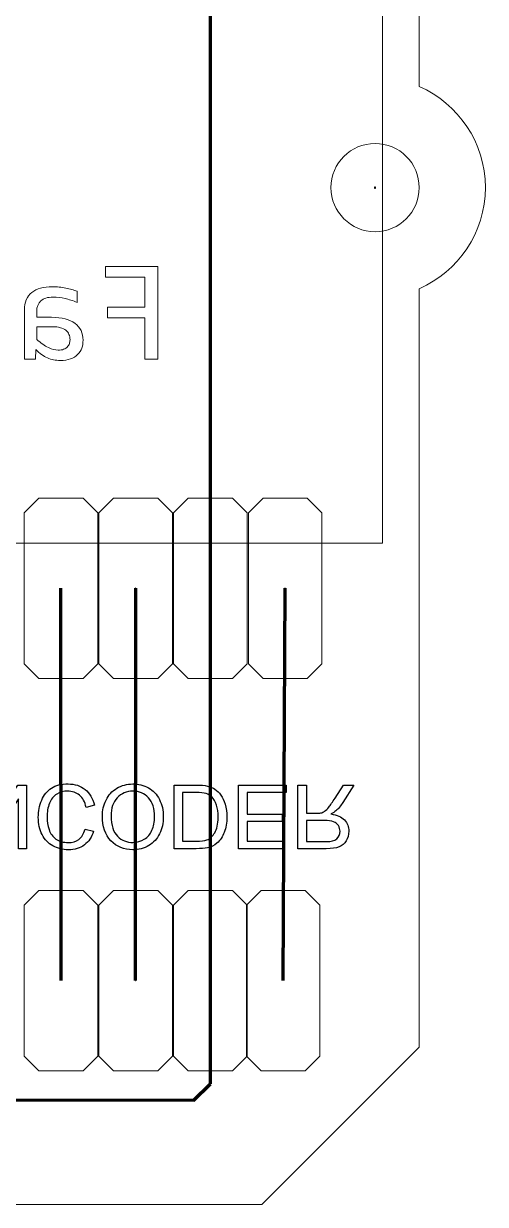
# Model space of a CAD drawing. Header units: millimetres. Extents: x -145 to 148, y -255 to 152.
# Drawn here: x -25.62 to -9.92, y -23.17 to 16.98 of the extents above; entities that cross this region are included whole.
import ezdxf

# ---------------------------------------------------------------- set-up
doc = ezdxf.new("R2010")
doc.units = ezdxf.units.MM
doc.header["$MEASUREMENT"] = 0
doc.layers.add('Layer 1', color=7, linetype='Continuous')

msp = doc.modelspace()

# ---------------------------------------------------------------- linework, layer by layer
at = {"layer": 'Layer 1', "lineweight": 18}
msp.add_ellipse((-13.6657, 11.4075), major_axis=(0, 1.5), ratio=1, dxfattribs=at)
msp.add_open_spline([(-131.1429, 30.932), (-131.1429, 30.932), (-132.2977, 31.5987), (-132.2977, 31.5987), (-132.6922, 31.4576), (-133.1174, 31.3808), (-133.5604, 31.3808), (-135.6315, 31.3808), (-137.3104, 33.0597), (-137.3104, 35.1308), (-137.3104, 36.759), (-136.2727, 38.1447), (-134.8228, 38.663), (-134.8228, 38.663), (-134.8228, 39.655), (-134.8228, 39.655), (-134.8228, 39.655), (-136.5692, 41.4014), (-136.5692, 41.4014), (-136.5692, 41.4014), (-136.5692, 51.5222), (-136.5692, 51.5222), (-136.5692, 51.5222), (-134.8328, 53.2586), (-134.8328, 53.2586), (-134.8328, 53.2586), (-17.2469, 53.2586), (-17.2469, 53.2586), (-16.7608, 54.766), (-15.3464, 55.8566), (-13.6772, 55.8566), (-11.6061, 55.8566), (-9.9272, 54.1777), (-9.9272, 52.1066), (-9.9272, 50.5733), (-10.8475, 49.2549), (-12.1657, 48.6737), (-12.1657, 48.6737), (-12.1657, 14.8454), (-12.1657, 14.8454), (-10.8414, 14.2668), (-9.9157, 12.9452), (-9.9157, 11.4075), (-9.9157, 9.8698), (-10.8414, 8.5482), (-12.1657, 7.9696), (-12.1657, 7.9696), (-12.1657, -17.8218), (-12.1657, -17.8218), (-12.1657, -17.8218), (-17.5109, -23.167), (-17.5109, -23.167), (-17.5109, -23.167), (-122.3893, -23.167), (-122.3893, -23.167), (-122.3893, -23.167), (-125.3893, -20.167), (-125.3893, -20.167), (-125.3893, -20.167), (-125.3893, -3.1475), (-125.3893, -3.1475), (-125.3893, -3.1475), (-123.6393, -1.3975), (-123.6393, -1.3975), (-123.6393, -1.3975), (-111.5355, -1.3975), (-111.5355, -1.3975), (-111.5355, -1.3975), (-110.0085, 0.1296), (-110.0085, 0.1296), (-110.0085, 0.1296), (-109.8913, 13.476), (-109.8913, 13.476), (-109.8913, 13.476), (-111.8824, 15.4671), (-111.8824, 15.4671), (-111.8824, 15.4671), (-129.6829, 15.4671), (-129.6829, 15.4671), (-129.6829, 15.4671), (-131.1829, 16.9671), (-131.1829, 16.9671), (-131.1829, 16.9671), (-131.1829, 30.9551), (-131.1829, 30.9551)], degree=3, knots=[0, 0, 0, 0, 0.0357143, 0.0357143, 0.0357143, 0.0714286, 0.0714286, 0.0714286, 0.1071429, 0.1071429, 0.1071429, 0.1428571, 0.1428571, 0.1428571, 0.1785714, 0.1785714, 0.1785714, 0.2142857, 0.2142857, 0.2142857, 0.25, 0.25, 0.25, 0.2857143, 0.2857143, 0.2857143, 0.3214286, 0.3214286, 0.3214286, 0.3571429, 0.3571429, 0.3571429, 0.3928571, 0.3928571, 0.3928571, 0.4285714, 0.4285714, 0.4285714, 0.4642857, 0.4642857, 0.4642857, 0.5, 0.5, 0.5, 0.5357143, 0.5357143, 0.5357143, 0.5714286, 0.5714286, 0.5714286, 0.6071429, 0.6071429, 0.6071429, 0.6428571, 0.6428571, 0.6428571, 0.6785714, 0.6785714, 0.6785714, 0.7142857, 0.7142857, 0.7142857, 0.75, 0.75, 0.75, 0.7857143, 0.7857143, 0.7857143, 0.8214286, 0.8214286, 0.8214286, 0.8571429, 0.8571429, 0.8571429, 0.8928571, 0.8928571, 0.8928571, 0.9285714, 0.9285714, 0.9285714, 0.9642857, 0.9642857, 0.9642857, 1, 1, 1, 1], dxfattribs=at)
at = {"layer": 'Layer 1', "color": 4, "lineweight": 9}
msp.add_open_spline([(-55.5988, 22.4722), (-55.5988, 22.4722), (-55.5988, -0.6885), (-55.5988, -0.6885), (-55.5988, -0.6885), (-13.4129, -0.6885), (-13.4129, -0.6885), (-13.4129, -0.6885), (-13.4129, 22.4722), (-13.4129, 22.4722), (-13.4129, 22.4722), (-55.5988, 22.4722), (-55.5988, 22.4722)], degree=3, knots=[0, 0, 0, 0, 0.25, 0.25, 0.25, 0.5, 0.5, 0.5, 0.75, 0.75, 0.75, 1, 1, 1, 1], dxfattribs=at)
at = {"layer": 'Layer 1', "color": 6, "lineweight": 120}
for points in [[(-19.2653, -19.0637), (-19.2653, -19.0637), (-19.2668, 17.4119), (-19.2668, 17.4119)], [(-24.3385, -15.5559), (-24.3385, -15.5559), (-24.345, -2.2177), (-24.345, -2.2177)], [(-21.8068, -15.5576), (-21.8068, -15.5576), (-21.805, -2.2177), (-21.805, -2.2177)], [(-16.7897, -15.5576), (-16.7897, -15.5576), (-16.7268, -2.2177), (-16.7268, -2.2177)], [(-19.8366, -19.635), (-19.8366, -19.635), (-19.2653, -19.0637), (-19.2653, -19.0637)], [(-19.8366, -19.635), (-19.8366, -19.635), (-49.2136, -19.6043), (-49.2136, -19.6043)]]:
    msp.add_open_spline(points, degree=3, dxfattribs=at)
at = {"layer": 'Layer 1'}
msp.add_open_spline([(-13.6833, 11.3899), (-13.6833, 11.3899), (-13.6833, 11.4251), (-13.6833, 11.4251), (-13.6833, 11.4251), (-13.6481, 11.4251), (-13.6481, 11.4251), (-13.6481, 11.4251), (-13.6481, 11.3899), (-13.6481, 11.3899), (-13.6481, 11.3899), (-13.6833, 11.3899), (-13.6833, 11.3899)], degree=3, knots=[0, 0, 0, 0, 0.25, 0.25, 0.25, 0.5, 0.5, 0.5, 0.75, 0.75, 0.75, 1, 1, 1, 1], dxfattribs=at)
at = {"layer": 'Layer 1', "color": 1, "lineweight": 9}
msp.add_open_spline([(-13.6833, 11.3899), (-13.6833, 11.3899), (-13.6833, 11.4251), (-13.6833, 11.4251), (-13.6833, 11.4251), (-13.6481, 11.4251), (-13.6481, 11.4251), (-13.6481, 11.4251), (-13.6481, 11.3899), (-13.6481, 11.3899), (-13.6481, 11.3899), (-13.6833, 11.3899), (-13.6833, 11.3899)], degree=3, knots=[0, 0, 0, 0, 0.25, 0.25, 0.25, 0.5, 0.5, 0.5, 0.75, 0.75, 0.75, 1, 1, 1, 1], dxfattribs=at)
at = {"layer": 'Layer 1', "color": 161, "lineweight": 9}
for points, knots in [([(-22.8287, 8.3588), (-22.8287, 8.3588), (-21.4903, 8.3588), (-21.4903, 8.3588), (-21.4903, 8.3588), (-21.4903, 7.3365), (-21.4903, 7.3365), (-21.4903, 7.3365), (-22.7587, 7.3365), (-22.7587, 7.3365), (-22.7587, 7.3365), (-22.7587, 6.9759), (-22.7587, 6.9759), (-22.7587, 6.9759), (-21.4903, 6.9759), (-21.4903, 6.9759), (-21.4903, 6.9759), (-21.4903, 5.5733), (-21.4903, 5.5733), (-21.4903, 5.5733), (-21.0507, 5.5733), (-21.0507, 5.5733), (-21.0507, 5.5733), (-21.0507, 8.7243), (-21.0507, 8.7243), (-21.0507, 8.7243), (-22.8287, 8.7243), (-22.8287, 8.7243), (-22.8287, 8.7243), (-22.8287, 8.3588), (-22.8287, 8.3588)], [0, 0, 0, 0, 0.1, 0.1, 0.1, 0.2, 0.2, 0.2, 0.3, 0.3, 0.3, 0.4, 0.4, 0.4, 0.5, 0.5, 0.5, 0.6, 0.6, 0.6, 0.7, 0.7, 0.7, 0.8, 0.8, 0.8, 0.9, 0.9, 0.9, 1, 1, 1, 1]), ([(-25.2142, 5.5733), (-25.2142, 5.5733), (-25.2052, 5.8984), (-25.2052, 5.8984), (-25.0735, 5.7684), (-24.9393, 5.6737), (-24.8035, 5.6161), (-24.6676, 5.5577), (-24.5244, 5.5288), (-24.3754, 5.5288), (-24.2371, 5.5288), (-24.1186, 5.547), (-24.0206, 5.5824), (-23.9227, 5.6178), (-23.8412, 5.6663), (-23.7778, 5.7281), (-23.7144, 5.7898), (-23.6675, 5.8622), (-23.6379, 5.9462), (-23.6082, 6.0301), (-23.5934, 6.1207), (-23.5934, 6.2186), (-23.5934, 6.4615), (-23.684, 6.6516), (-23.8651, 6.7891), (-24.0462, 6.9266), (-24.3129, 6.9957), (-24.6668, 6.9957), (-24.6668, 6.9957), (-25.1689, 6.9957), (-25.1689, 6.9957), (-25.1689, 6.9957), (-25.1689, 7.2081), (-25.1689, 7.2081), (-25.1689, 7.3521), (-25.1228, 7.4665), (-25.0315, 7.553), (-24.9393, 7.6394), (-24.7993, 7.6822), (-24.6117, 7.6822), (-24.475, 7.6822), (-24.34, 7.6666), (-24.2075, 7.6361), (-24.075, 7.6048), (-23.9375, 7.5612), (-23.7959, 7.5044), (-23.7959, 7.5044), (-23.7959, 7.8847), (-23.7959, 7.8847), (-23.8486, 7.9036), (-23.9079, 7.9226), (-23.9729, 7.9407), (-24.0379, 7.9596), (-24.1071, 7.9753), (-24.1787, 7.9901), (-24.2511, 8.0041), (-24.3269, 8.0156), (-24.4059, 8.0246), (-24.4841, 8.0337), (-24.5639, 8.0378), (-24.6438, 8.0378), (-24.7903, 8.0378), (-24.922, 8.0213), (-25.0397, 7.9892), (-25.1566, 7.9571), (-25.2562, 7.9086), (-25.3369, 7.8427), (-25.4184, 7.7769), (-25.4801, 7.6937), (-25.5237, 7.5941), (-25.5673, 7.4945), (-25.5887, 7.3768), (-25.5887, 7.2418), (-25.5887, 7.2418), (-25.5887, 5.5733), (-25.5887, 5.5733), (-25.5887, 5.5733), (-25.2142, 5.5733), (-25.2142, 5.5733)], [0, 0, 0, 0, 0.0384615, 0.0384615, 0.0384615, 0.0769231, 0.0769231, 0.0769231, 0.1153846, 0.1153846, 0.1153846, 0.1538462, 0.1538462, 0.1538462, 0.1923077, 0.1923077, 0.1923077, 0.2307692, 0.2307692, 0.2307692, 0.2692308, 0.2692308, 0.2692308, 0.3076923, 0.3076923, 0.3076923, 0.3461538, 0.3461538, 0.3461538, 0.3846154, 0.3846154, 0.3846154, 0.4230769, 0.4230769, 0.4230769, 0.4615385, 0.4615385, 0.4615385, 0.5, 0.5, 0.5, 0.5384615, 0.5384615, 0.5384615, 0.5769231, 0.5769231, 0.5769231, 0.6153846, 0.6153846, 0.6153846, 0.6538462, 0.6538462, 0.6538462, 0.6923077, 0.6923077, 0.6923077, 0.7307692, 0.7307692, 0.7307692, 0.7692308, 0.7692308, 0.7692308, 0.8076923, 0.8076923, 0.8076923, 0.8461538, 0.8461538, 0.8461538, 0.8846154, 0.8846154, 0.8846154, 0.9230769, 0.9230769, 0.9230769, 0.9615385, 0.9615385, 0.9615385, 1, 1, 1, 1]), ([(-25.1689, 6.6747), (-25.1689, 6.6747), (-24.6364, 6.6747), (-24.6364, 6.6747), (-24.5318, 6.6747), (-24.4413, 6.664), (-24.3655, 6.6434), (-24.2906, 6.6228), (-24.2281, 6.5924), (-24.1803, 6.5545), (-24.1318, 6.5158), (-24.0964, 6.4697), (-24.0725, 6.4154), (-24.0495, 6.3619), (-24.0379, 6.301), (-24.0379, 6.2335), (-24.0379, 6.1874), (-24.0453, 6.1429), (-24.0593, 6.1001), (-24.0741, 6.0573), (-24.0972, 6.0194), (-24.1293, 5.9865), (-24.1614, 5.9536), (-24.2034, 5.9281), (-24.2552, 5.9083), (-24.3063, 5.8894), (-24.3688, 5.8795), (-24.4429, 5.8795), (-24.5392, 5.8795), (-24.6504, 5.9091), (-24.7746, 5.9676), (-24.8989, 6.026), (-25.0306, 6.119), (-25.1689, 6.2458), (-25.1689, 6.2458), (-25.1689, 6.6747), (-25.1689, 6.6747)], [0, 0, 0, 0, 0.0833333, 0.0833333, 0.0833333, 0.1666667, 0.1666667, 0.1666667, 0.25, 0.25, 0.25, 0.3333333, 0.3333333, 0.3333333, 0.4166667, 0.4166667, 0.4166667, 0.5, 0.5, 0.5, 0.5833333, 0.5833333, 0.5833333, 0.6666667, 0.6666667, 0.6666667, 0.75, 0.75, 0.75, 0.8333333, 0.8333333, 0.8333333, 0.9166667, 0.9166667, 0.9166667, 1, 1, 1, 1])]:
    msp.add_open_spline(points, degree=3, knots=knots, dxfattribs=at)
at = {"layer": 'Layer 1', "lineweight": 9}
for points in [[(-25.595, -4.7859), (-25.595, -4.7859), (-25.595, 0.3505), (-25.595, 0.3505), (-25.595, 0.3505), (-25.095, 0.8505), (-25.095, 0.8505), (-25.095, 0.8505), (-23.595, 0.8505), (-23.595, 0.8505), (-23.595, 0.8505), (-23.095, 0.3505), (-23.095, 0.3505), (-23.095, 0.3505), (-23.095, -4.7859), (-23.095, -4.7859), (-23.095, -4.7859), (-23.595, -5.2859), (-23.595, -5.2859), (-23.595, -5.2859), (-25.095, -5.2859), (-25.095, -5.2859), (-25.095, -5.2859), (-25.595, -4.7859), (-25.595, -4.7859)], [(-23.055, -4.7859), (-23.055, -4.7859), (-23.055, 0.3505), (-23.055, 0.3505), (-23.055, 0.3505), (-22.555, 0.8505), (-22.555, 0.8505), (-22.555, 0.8505), (-21.055, 0.8505), (-21.055, 0.8505), (-21.055, 0.8505), (-20.555, 0.3505), (-20.555, 0.3505), (-20.555, 0.3505), (-20.555, -4.7859), (-20.555, -4.7859), (-20.555, -4.7859), (-21.055, -5.2859), (-21.055, -5.2859), (-21.055, -5.2859), (-22.555, -5.2859), (-22.555, -5.2859), (-22.555, -5.2859), (-23.055, -4.7859), (-23.055, -4.7859)], [(-20.515, -4.7859), (-20.515, -4.7859), (-20.515, 0.3505), (-20.515, 0.3505), (-20.515, 0.3505), (-20.015, 0.8505), (-20.015, 0.8505), (-20.015, 0.8505), (-18.515, 0.8505), (-18.515, 0.8505), (-18.515, 0.8505), (-18.015, 0.3505), (-18.015, 0.3505), (-18.015, 0.3505), (-18.015, -4.7859), (-18.015, -4.7859), (-18.015, -4.7859), (-18.515, -5.2859), (-18.515, -5.2859), (-18.515, -5.2859), (-20.015, -5.2859), (-20.015, -5.2859), (-20.015, -5.2859), (-20.515, -4.7859), (-20.515, -4.7859)], [(-17.975, -4.7859), (-17.975, -4.7859), (-17.975, 0.3505), (-17.975, 0.3505), (-17.975, 0.3505), (-17.475, 0.8505), (-17.475, 0.8505), (-17.475, 0.8505), (-15.975, 0.8505), (-15.975, 0.8505), (-15.975, 0.8505), (-15.475, 0.3505), (-15.475, 0.3505), (-15.475, 0.3505), (-15.475, -4.7859), (-15.475, -4.7859), (-15.475, -4.7859), (-15.975, -5.2859), (-15.975, -5.2859), (-15.975, -5.2859), (-17.475, -5.2859), (-17.475, -5.2859), (-17.475, -5.2859), (-17.975, -4.7859), (-17.975, -4.7859)], [(-25.595, -18.1258), (-25.595, -18.1258), (-25.595, -12.9894), (-25.595, -12.9894), (-25.595, -12.9894), (-25.095, -12.4894), (-25.095, -12.4894), (-25.095, -12.4894), (-23.595, -12.4894), (-23.595, -12.4894), (-23.595, -12.4894), (-23.095, -12.9894), (-23.095, -12.9894), (-23.095, -12.9894), (-23.095, -18.1258), (-23.095, -18.1258), (-23.095, -18.1258), (-23.595, -18.6258), (-23.595, -18.6258), (-23.595, -18.6258), (-25.095, -18.6258), (-25.095, -18.6258), (-25.095, -18.6258), (-25.595, -18.1258), (-25.595, -18.1258)], [(-23.055, -18.1258), (-23.055, -18.1258), (-23.055, -12.9894), (-23.055, -12.9894), (-23.055, -12.9894), (-22.555, -12.4894), (-22.555, -12.4894), (-22.555, -12.4894), (-21.055, -12.4894), (-21.055, -12.4894), (-21.055, -12.4894), (-20.555, -12.9894), (-20.555, -12.9894), (-20.555, -12.9894), (-20.555, -18.1258), (-20.555, -18.1258), (-20.555, -18.1258), (-21.055, -18.6258), (-21.055, -18.6258), (-21.055, -18.6258), (-22.555, -18.6258), (-22.555, -18.6258), (-22.555, -18.6258), (-23.055, -18.1258), (-23.055, -18.1258)], [(-20.515, -18.1258), (-20.515, -18.1258), (-20.515, -12.9894), (-20.515, -12.9894), (-20.515, -12.9894), (-20.015, -12.4894), (-20.015, -12.4894), (-20.015, -12.4894), (-18.515, -12.4894), (-18.515, -12.4894), (-18.515, -12.4894), (-18.015, -12.9894), (-18.015, -12.9894), (-18.015, -12.9894), (-18.015, -18.1258), (-18.015, -18.1258), (-18.015, -18.1258), (-18.515, -18.6258), (-18.515, -18.6258), (-18.515, -18.6258), (-20.015, -18.6258), (-20.015, -18.6258), (-20.015, -18.6258), (-20.515, -18.1258), (-20.515, -18.1258)], [(-18.0397, -18.1258), (-18.0397, -18.1258), (-18.0397, -12.9894), (-18.0397, -12.9894), (-18.0397, -12.9894), (-17.5397, -12.4894), (-17.5397, -12.4894), (-17.5397, -12.4894), (-16.0397, -12.4894), (-16.0397, -12.4894), (-16.0397, -12.4894), (-15.5397, -12.9894), (-15.5397, -12.9894), (-15.5397, -12.9894), (-15.5397, -18.1258), (-15.5397, -18.1258), (-15.5397, -18.1258), (-16.0397, -18.6258), (-16.0397, -18.6258), (-16.0397, -18.6258), (-17.5397, -18.6258), (-17.5397, -18.6258), (-17.5397, -18.6258), (-18.0397, -18.1258), (-18.0397, -18.1258)]]:
    msp.add_open_spline(points, degree=3, knots=[0, 0, 0, 0, 0.125, 0.125, 0.125, 0.25, 0.25, 0.25, 0.375, 0.375, 0.375, 0.5, 0.5, 0.5, 0.625, 0.625, 0.625, 0.75, 0.75, 0.75, 0.875, 0.875, 0.875, 1, 1, 1, 1], dxfattribs=at)
at = {"layer": 'Layer 1', "color": 5}
for points in [[(-24.345, -2.2194), (-24.345, -2.2194), (-24.3485, -2.2194), (-24.3485, -2.2194), (-24.3485, -2.2194), (-24.3485, -2.2159), (-24.3485, -2.2159), (-24.3485, -2.2159), (-24.345, -2.2159), (-24.345, -2.2159), (-24.345, -2.2159), (-24.345, -2.2194), (-24.345, -2.2194)], [(-21.805, -2.2194), (-21.805, -2.2194), (-21.8085, -2.2194), (-21.8085, -2.2194), (-21.8085, -2.2194), (-21.8085, -2.2159), (-21.8085, -2.2159), (-21.8085, -2.2159), (-21.805, -2.2159), (-21.805, -2.2159), (-21.805, -2.2159), (-21.805, -2.2194), (-21.805, -2.2194)], [(-19.265, -2.2194), (-19.265, -2.2194), (-19.2685, -2.2194), (-19.2685, -2.2194), (-19.2685, -2.2194), (-19.2685, -2.2159), (-19.2685, -2.2159), (-19.2685, -2.2159), (-19.265, -2.2159), (-19.265, -2.2159), (-19.265, -2.2159), (-19.265, -2.2194), (-19.265, -2.2194)], [(-16.725, -2.2194), (-16.725, -2.2194), (-16.7285, -2.2194), (-16.7285, -2.2194), (-16.7285, -2.2194), (-16.7285, -2.2159), (-16.7285, -2.2159), (-16.7285, -2.2159), (-16.725, -2.2159), (-16.725, -2.2159), (-16.725, -2.2159), (-16.725, -2.2194), (-16.725, -2.2194)], [(-24.345, -15.5593), (-24.345, -15.5593), (-24.3485, -15.5593), (-24.3485, -15.5593), (-24.3485, -15.5593), (-24.3485, -15.5558), (-24.3485, -15.5558), (-24.3485, -15.5558), (-24.345, -15.5558), (-24.345, -15.5558), (-24.345, -15.5558), (-24.345, -15.5593), (-24.345, -15.5593)], [(-21.805, -15.5593), (-21.805, -15.5593), (-21.8085, -15.5593), (-21.8085, -15.5593), (-21.8085, -15.5593), (-21.8085, -15.5558), (-21.8085, -15.5558), (-21.8085, -15.5558), (-21.805, -15.5558), (-21.805, -15.5558), (-21.805, -15.5558), (-21.805, -15.5593), (-21.805, -15.5593)], [(-19.265, -15.5593), (-19.265, -15.5593), (-19.2685, -15.5593), (-19.2685, -15.5593), (-19.2685, -15.5593), (-19.2685, -15.5558), (-19.2685, -15.5558), (-19.2685, -15.5558), (-19.265, -15.5558), (-19.265, -15.5558), (-19.265, -15.5558), (-19.265, -15.5593), (-19.265, -15.5593)], [(-16.7897, -15.5593), (-16.7897, -15.5593), (-16.7932, -15.5593), (-16.7932, -15.5593), (-16.7932, -15.5593), (-16.7932, -15.5558), (-16.7932, -15.5558), (-16.7932, -15.5558), (-16.7897, -15.5558), (-16.7897, -15.5558), (-16.7897, -15.5558), (-16.7897, -15.5593), (-16.7897, -15.5593)]]:
    msp.add_open_spline(points, degree=3, knots=[0, 0, 0, 0, 0.25, 0.25, 0.25, 0.5, 0.5, 0.5, 0.75, 0.75, 0.75, 1, 1, 1, 1], dxfattribs=at)
at = {"layer": 'Layer 1', "color": 5, "lineweight": 9}
for points in [[(-24.345, -2.2194), (-24.345, -2.2194), (-24.3485, -2.2194), (-24.3485, -2.2194), (-24.3485, -2.2194), (-24.3485, -2.2159), (-24.3485, -2.2159), (-24.3485, -2.2159), (-24.345, -2.2159), (-24.345, -2.2159), (-24.345, -2.2159), (-24.345, -2.2194), (-24.345, -2.2194)], [(-21.805, -2.2194), (-21.805, -2.2194), (-21.8085, -2.2194), (-21.8085, -2.2194), (-21.8085, -2.2194), (-21.8085, -2.2159), (-21.8085, -2.2159), (-21.8085, -2.2159), (-21.805, -2.2159), (-21.805, -2.2159), (-21.805, -2.2159), (-21.805, -2.2194), (-21.805, -2.2194)], [(-19.265, -2.2194), (-19.265, -2.2194), (-19.2685, -2.2194), (-19.2685, -2.2194), (-19.2685, -2.2194), (-19.2685, -2.2159), (-19.2685, -2.2159), (-19.2685, -2.2159), (-19.265, -2.2159), (-19.265, -2.2159), (-19.265, -2.2159), (-19.265, -2.2194), (-19.265, -2.2194)], [(-16.725, -2.2194), (-16.725, -2.2194), (-16.7285, -2.2194), (-16.7285, -2.2194), (-16.7285, -2.2194), (-16.7285, -2.2159), (-16.7285, -2.2159), (-16.7285, -2.2159), (-16.725, -2.2159), (-16.725, -2.2159), (-16.725, -2.2159), (-16.725, -2.2194), (-16.725, -2.2194)], [(-24.345, -15.5593), (-24.345, -15.5593), (-24.3485, -15.5593), (-24.3485, -15.5593), (-24.3485, -15.5593), (-24.3485, -15.5558), (-24.3485, -15.5558), (-24.3485, -15.5558), (-24.345, -15.5558), (-24.345, -15.5558), (-24.345, -15.5558), (-24.345, -15.5593), (-24.345, -15.5593)], [(-21.805, -15.5593), (-21.805, -15.5593), (-21.8085, -15.5593), (-21.8085, -15.5593), (-21.8085, -15.5593), (-21.8085, -15.5558), (-21.8085, -15.5558), (-21.8085, -15.5558), (-21.805, -15.5558), (-21.805, -15.5558), (-21.805, -15.5558), (-21.805, -15.5593), (-21.805, -15.5593)], [(-19.265, -15.5593), (-19.265, -15.5593), (-19.2685, -15.5593), (-19.2685, -15.5593), (-19.2685, -15.5593), (-19.2685, -15.5558), (-19.2685, -15.5558), (-19.2685, -15.5558), (-19.265, -15.5558), (-19.265, -15.5558), (-19.265, -15.5558), (-19.265, -15.5593), (-19.265, -15.5593)], [(-16.7897, -15.5593), (-16.7897, -15.5593), (-16.7932, -15.5593), (-16.7932, -15.5593), (-16.7932, -15.5593), (-16.7932, -15.5558), (-16.7932, -15.5558), (-16.7932, -15.5558), (-16.7897, -15.5558), (-16.7897, -15.5558), (-16.7897, -15.5558), (-16.7897, -15.5593), (-16.7897, -15.5593)]]:
    msp.add_open_spline(points, degree=3, knots=[0, 0, 0, 0, 0.25, 0.25, 0.25, 0.5, 0.5, 0.5, 0.75, 0.75, 0.75, 1, 1, 1, 1], dxfattribs=at)
at = {"layer": 'Layer 1', "color": 4}
for points, knots in [([(-27.2202, -8.9067), (-27.2202, -8.9067), (-27.2202, -11.0722), (-27.2202, -11.0722), (-27.2202, -11.0722), (-26.9259, -11.0722), (-26.9259, -11.0722), (-26.9259, -11.0722), (-25.7897, -9.3725), (-25.7897, -9.3725), (-25.7897, -9.3725), (-25.7897, -11.0722), (-25.7897, -11.0722), (-25.7897, -11.0722), (-25.5145, -11.0722), (-25.5145, -11.0722), (-25.5145, -11.0722), (-25.5145, -8.9067), (-25.5145, -8.9067), (-25.5145, -8.9067), (-25.8089, -8.9067), (-25.8089, -8.9067), (-25.8089, -8.9067), (-26.945, -10.6064), (-26.945, -10.6064), (-26.945, -10.6064), (-26.945, -8.9067), (-26.945, -8.9067), (-26.945, -8.9067), (-27.2202, -8.9067), (-27.2202, -8.9067)], [0, 0, 0, 0, 0.1, 0.1, 0.1, 0.2, 0.2, 0.2, 0.3, 0.3, 0.3, 0.4, 0.4, 0.4, 0.5, 0.5, 0.5, 0.6, 0.6, 0.6, 0.7, 0.7, 0.7, 0.8, 0.8, 0.8, 0.9, 0.9, 0.9, 1, 1, 1, 1]), ([(-23.4907, -9.6663), (-23.4907, -9.6663), (-23.2034, -9.5937), (-23.2034, -9.5937), (-23.2633, -9.3583), (-23.3712, -9.1794), (-23.527, -9.0559), (-23.6827, -8.9324), (-23.8733, -8.8704), (-24.0986, -8.8704), (-24.3315, -8.8704), (-24.521, -8.9178), (-24.6672, -9.0131), (-24.8133, -9.1078), (-24.9242, -9.2454), (-25.0004, -9.4254), (-25.0765, -9.6058), (-25.1148, -9.7989), (-25.1148, -10.0056), (-25.1148, -10.2309), (-25.0719, -10.4275), (-24.9857, -10.5953), (-24.8995, -10.7632), (-24.7771, -10.8907), (-24.6183, -10.9779), (-24.4595, -11.0651), (-24.2846, -11.1085), (-24.094, -11.1085), (-23.8773, -11.1085), (-23.6953, -11.0535), (-23.5481, -10.9431), (-23.4004, -10.8327), (-23.2976, -10.678), (-23.2397, -10.4784), (-23.2397, -10.4784), (-23.5209, -10.4118), (-23.5209, -10.4118), (-23.5708, -10.5691), (-23.6439, -10.684), (-23.7392, -10.7556), (-23.8345, -10.8277), (-23.9544, -10.8635), (-24.0991, -10.8635), (-24.2649, -10.8635), (-24.404, -10.8237), (-24.5154, -10.744), (-24.6268, -10.6644), (-24.7055, -10.557), (-24.7503, -10.4229), (-24.7957, -10.2883), (-24.8184, -10.1497), (-24.8184, -10.0071), (-24.8184, -9.8231), (-24.7917, -9.6623), (-24.7382, -9.5252), (-24.6848, -9.3876), (-24.6016, -9.2853), (-24.4887, -9.2172), (-24.3758, -9.1492), (-24.2538, -9.1154), (-24.1223, -9.1154), (-23.962, -9.1154), (-23.8269, -9.1618), (-23.716, -9.254), (-23.6051, -9.3468), (-23.53, -9.4839), (-23.4907, -9.6663)], [0, 0, 0, 0, 0.0454545, 0.0454545, 0.0454545, 0.0909091, 0.0909091, 0.0909091, 0.1363636, 0.1363636, 0.1363636, 0.1818182, 0.1818182, 0.1818182, 0.2272727, 0.2272727, 0.2272727, 0.2727273, 0.2727273, 0.2727273, 0.3181818, 0.3181818, 0.3181818, 0.3636364, 0.3636364, 0.3636364, 0.4090909, 0.4090909, 0.4090909, 0.4545455, 0.4545455, 0.4545455, 0.5, 0.5, 0.5, 0.5454545, 0.5454545, 0.5454545, 0.5909091, 0.5909091, 0.5909091, 0.6363636, 0.6363636, 0.6363636, 0.6818182, 0.6818182, 0.6818182, 0.7272727, 0.7272727, 0.7272727, 0.7727273, 0.7727273, 0.7727273, 0.8181818, 0.8181818, 0.8181818, 0.8636364, 0.8636364, 0.8636364, 0.9090909, 0.9090909, 0.9090909, 0.9545455, 0.9545455, 0.9545455, 1, 1, 1, 1]), ([(-22.9367, -9.9607), (-22.9367, -10.3196), (-22.8399, -10.6009), (-22.6469, -10.804), (-22.4538, -11.0071), (-22.2048, -11.1085), (-21.8994, -11.1085), (-21.6992, -11.1085), (-21.5193, -11.0606), (-21.3585, -10.9653), (-21.1982, -10.87), (-21.0757, -10.737), (-20.9915, -10.5661), (-20.9074, -10.3957), (-20.865, -10.2022), (-20.865, -9.9859), (-20.865, -9.7666), (-20.9094, -9.5701), (-20.9981, -9.3972), (-21.0868, -9.2238), (-21.2123, -9.0927), (-21.3746, -9.004), (-21.5374, -8.9148), (-21.7129, -8.8704), (-21.9009, -8.8704), (-22.105, -8.8704), (-22.287, -8.9198), (-22.4478, -9.0181), (-22.6081, -9.1164), (-22.7301, -9.2505), (-22.8127, -9.4208), (-22.8954, -9.5907), (-22.9367, -9.7707), (-22.9367, -9.9607)], [0, 0, 0, 0, 0.0909091, 0.0909091, 0.0909091, 0.1818182, 0.1818182, 0.1818182, 0.2727273, 0.2727273, 0.2727273, 0.3636364, 0.3636364, 0.3636364, 0.4545455, 0.4545455, 0.4545455, 0.5454545, 0.5454545, 0.5454545, 0.6363636, 0.6363636, 0.6363636, 0.7272727, 0.7272727, 0.7272727, 0.8181818, 0.8181818, 0.8181818, 0.9090909, 0.9090909, 0.9090909, 1, 1, 1, 1]), ([(-22.6403, -9.9557), (-22.6403, -9.6951), (-22.5703, -9.4899), (-22.4301, -9.3402), (-22.29, -9.1905), (-22.1141, -9.1154), (-21.9024, -9.1154), (-21.6866, -9.1154), (-21.5097, -9.191), (-21.3701, -9.3422), (-21.231, -9.4934), (-21.1614, -9.7082), (-21.1614, -9.9864), (-21.1614, -10.1623), (-21.1911, -10.3161), (-21.2506, -10.4471), (-21.3101, -10.5782), (-21.3973, -10.68), (-21.5117, -10.7521), (-21.6267, -10.8242), (-21.7552, -10.8605), (-21.8978, -10.8605), (-22.1005, -10.8605), (-22.2749, -10.7909), (-22.4211, -10.6518), (-22.5672, -10.5127), (-22.6403, -10.2808), (-22.6403, -9.9557)], [0, 0, 0, 0, 0.1111111, 0.1111111, 0.1111111, 0.2222222, 0.2222222, 0.2222222, 0.3333333, 0.3333333, 0.3333333, 0.4444444, 0.4444444, 0.4444444, 0.5555556, 0.5555556, 0.5555556, 0.6666667, 0.6666667, 0.6666667, 0.7777778, 0.7777778, 0.7777778, 0.8888889, 0.8888889, 0.8888889, 1, 1, 1, 1]), ([(-20.4965, -8.9067), (-20.4965, -8.9067), (-20.4965, -11.0722), (-20.4965, -11.0722), (-20.4965, -11.0722), (-19.7505, -11.0722), (-19.7505, -11.0722), (-19.5821, -11.0722), (-19.4536, -11.0621), (-19.3649, -11.0414), (-19.2409, -11.0127), (-19.135, -10.9608), (-19.0473, -10.8862), (-18.9329, -10.7894), (-18.8477, -10.6664), (-18.7913, -10.5162), (-18.7343, -10.366), (-18.7061, -10.1941), (-18.7061, -10.001), (-18.7061, -9.8367), (-18.7252, -9.691), (-18.7635, -9.564), (-18.8018, -9.437), (-18.8512, -9.3316), (-18.9112, -9.2485), (-18.9717, -9.1653), (-19.0372, -9.0998), (-19.1088, -9.0524), (-19.1799, -9.0045), (-19.2661, -8.9682), (-19.3669, -8.9435), (-19.4682, -8.9188), (-19.5842, -8.9067), (-19.7152, -8.9067), (-19.7152, -8.9067), (-20.4965, -8.9067), (-20.4965, -8.9067)], [0, 0, 0, 0, 0.0833333, 0.0833333, 0.0833333, 0.1666667, 0.1666667, 0.1666667, 0.25, 0.25, 0.25, 0.3333333, 0.3333333, 0.3333333, 0.4166667, 0.4166667, 0.4166667, 0.5, 0.5, 0.5, 0.5833333, 0.5833333, 0.5833333, 0.6666667, 0.6666667, 0.6666667, 0.75, 0.75, 0.75, 0.8333333, 0.8333333, 0.8333333, 0.9166667, 0.9166667, 0.9166667, 1, 1, 1, 1]), ([(-20.2092, -9.1607), (-20.2092, -9.1607), (-19.7475, -9.1607), (-19.7475, -9.1607), (-19.6048, -9.1607), (-19.4929, -9.1739), (-19.4118, -9.2006), (-19.3306, -9.2273), (-19.2661, -9.2646), (-19.2177, -9.313), (-19.1502, -9.381), (-19.0972, -9.4728), (-19.0594, -9.5877), (-19.0216, -9.7026), (-19.0025, -9.8417), (-19.0025, -10.0056), (-19.0025, -10.2324), (-19.0398, -10.4068), (-19.1139, -10.5288), (-19.188, -10.6508), (-19.2782, -10.7324), (-19.3846, -10.7738), (-19.4612, -10.8035), (-19.5847, -10.8181), (-19.755, -10.8181), (-19.755, -10.8181), (-20.2092, -10.8181), (-20.2092, -10.8181), (-20.2092, -10.8181), (-20.2092, -9.1607), (-20.2092, -9.1607)], [0, 0, 0, 0, 0.1, 0.1, 0.1, 0.2, 0.2, 0.2, 0.3, 0.3, 0.3, 0.4, 0.4, 0.4, 0.5, 0.5, 0.5, 0.6, 0.6, 0.6, 0.7, 0.7, 0.7, 0.8, 0.8, 0.8, 0.9, 0.9, 0.9, 1, 1, 1, 1]), ([(-18.3064, -8.9067), (-18.3064, -8.9067), (-18.3064, -11.0722), (-18.3064, -11.0722), (-18.3064, -11.0722), (-16.7428, -11.0722), (-16.7428, -11.0722), (-16.7428, -11.0722), (-16.7428, -10.8181), (-16.7428, -10.8181), (-16.7428, -10.8181), (-18.0191, -10.8181), (-18.0191, -10.8181), (-18.0191, -10.8181), (-18.0191, -10.1528), (-18.0191, -10.1528), (-18.0191, -10.1528), (-16.8244, -10.1528), (-16.8244, -10.1528), (-16.8244, -10.1528), (-16.8244, -9.8987), (-16.8244, -9.8987), (-16.8244, -9.8987), (-18.0191, -9.8987), (-18.0191, -9.8987), (-18.0191, -9.8987), (-18.0191, -9.1607), (-18.0191, -9.1607), (-18.0191, -9.1607), (-16.6913, -9.1607), (-16.6913, -9.1607), (-16.6913, -9.1607), (-16.6913, -8.9067), (-16.6913, -8.9067), (-16.6913, -8.9067), (-18.3064, -8.9067), (-18.3064, -8.9067)], [0, 0, 0, 0, 0.0833333, 0.0833333, 0.0833333, 0.1666667, 0.1666667, 0.1666667, 0.25, 0.25, 0.25, 0.3333333, 0.3333333, 0.3333333, 0.4166667, 0.4166667, 0.4166667, 0.5, 0.5, 0.5, 0.5833333, 0.5833333, 0.5833333, 0.6666667, 0.6666667, 0.6666667, 0.75, 0.75, 0.75, 0.8333333, 0.8333333, 0.8333333, 0.9166667, 0.9166667, 0.9166667, 1, 1, 1, 1]), ([(-16.2891, -8.9067), (-16.2891, -8.9067), (-16.2891, -11.0722), (-16.2891, -11.0722), (-16.2891, -11.0722), (-15.3293, -11.0722), (-15.3293, -11.0722), (-15.1363, -11.0722), (-14.9896, -11.0525), (-14.8893, -11.0137), (-14.789, -10.9749), (-14.7088, -10.9063), (-14.6488, -10.808), (-14.5889, -10.7097), (-14.5591, -10.6009), (-14.5591, -10.4819), (-14.5591, -10.3282), (-14.609, -10.1986), (-14.7083, -10.0933), (-14.8076, -9.9879), (-14.9609, -9.9214), (-15.1685, -9.8927), (-15.0924, -9.8564), (-15.035, -9.8201), (-14.9956, -9.7848), (-14.912, -9.7082), (-14.8328, -9.6119), (-14.7587, -9.4965), (-14.7587, -9.4965), (-14.3842, -8.9067), (-14.3842, -8.9067), (-14.3842, -8.9067), (-14.7421, -8.9067), (-14.7421, -8.9067), (-14.7421, -8.9067), (-15.0284, -9.3573), (-15.0284, -9.3573), (-15.1116, -9.4879), (-15.1806, -9.5872), (-15.2346, -9.6562), (-15.289, -9.7253), (-15.3374, -9.7732), (-15.3802, -9.8009), (-15.4226, -9.8281), (-15.4664, -9.8473), (-15.5108, -9.8584), (-15.5431, -9.8649), (-15.596, -9.8685), (-15.6701, -9.8685), (-15.6701, -9.8685), (-16.0018, -9.8685), (-16.0018, -9.8685), (-16.0018, -9.8685), (-16.0018, -8.9067), (-16.0018, -8.9067), (-16.0018, -8.9067), (-16.2891, -8.9067), (-16.2891, -8.9067)], [0, 0, 0, 0, 0.0526316, 0.0526316, 0.0526316, 0.1052632, 0.1052632, 0.1052632, 0.1578947, 0.1578947, 0.1578947, 0.2105263, 0.2105263, 0.2105263, 0.2631579, 0.2631579, 0.2631579, 0.3157895, 0.3157895, 0.3157895, 0.3684211, 0.3684211, 0.3684211, 0.4210526, 0.4210526, 0.4210526, 0.4736842, 0.4736842, 0.4736842, 0.5263158, 0.5263158, 0.5263158, 0.5789474, 0.5789474, 0.5789474, 0.6315789, 0.6315789, 0.6315789, 0.6842105, 0.6842105, 0.6842105, 0.7368421, 0.7368421, 0.7368421, 0.7894737, 0.7894737, 0.7894737, 0.8421053, 0.8421053, 0.8421053, 0.8947368, 0.8947368, 0.8947368, 0.9473684, 0.9473684, 0.9473684, 1, 1, 1, 1]), ([(-16.0018, -10.1165), (-16.0018, -10.1165), (-15.3868, -10.1165), (-15.3868, -10.1165), (-15.2557, -10.1165), (-15.1539, -10.1301), (-15.0803, -10.1573), (-15.0067, -10.184), (-14.9508, -10.2274), (-14.913, -10.2873), (-14.8747, -10.3468), (-14.8555, -10.4113), (-14.8555, -10.4814), (-14.8555, -10.5837), (-14.8923, -10.6684), (-14.9664, -10.7344), (-15.0405, -10.8005), (-15.1574, -10.8332), (-15.3172, -10.8332), (-15.3172, -10.8332), (-16.0018, -10.8332), (-16.0018, -10.8332), (-16.0018, -10.8332), (-16.0018, -10.1165), (-16.0018, -10.1165)], [0, 0, 0, 0, 0.125, 0.125, 0.125, 0.25, 0.25, 0.25, 0.375, 0.375, 0.375, 0.5, 0.5, 0.5, 0.625, 0.625, 0.625, 0.75, 0.75, 0.75, 0.875, 0.875, 0.875, 1, 1, 1, 1])]:
    msp.add_open_spline(points, degree=3, knots=knots, dxfattribs=at)

doc.saveas('drawing.dxf')
